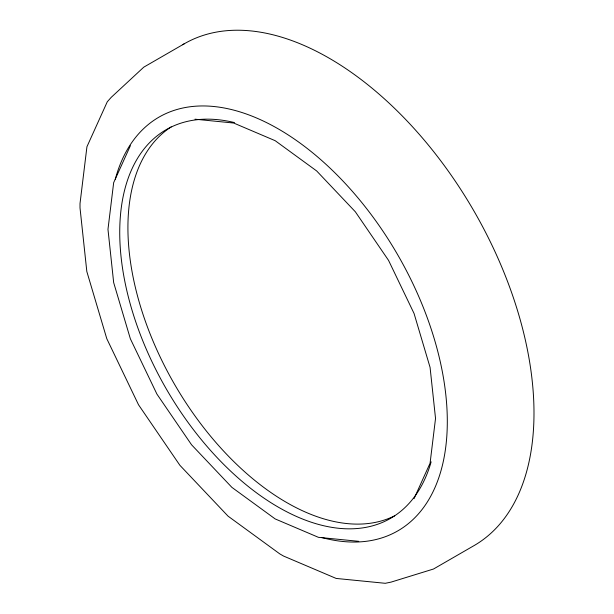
<?xml version="1.0" encoding="UTF-8"?>
<svg xmlns="http://www.w3.org/2000/svg" width="614" height="614" viewBox="0 0 614 614"><rect width="100%" height="100%" fill="white"/><g stroke="black" fill="none" stroke-linecap="round" stroke-linejoin="round"><path stroke-width="0.92" d="M130.368 145.733L113.667 182.65L107.972 229.337L113.667 282.593L130.368 338.798L156.938 394.127L191.568 444.797L231.892 487.37L275.172 518.93L318.443 537.334L358.768 541.333M414.051 498.637L430.069 463.225L435.533 418.449L430.069 367.372L414.051 313.462L388.562 260.397L355.352 211.792L316.678 170.961L275.172 140.69L233.665 123.03L194.983 119.2M184.238 43.801L143.76 67.172L111.203 97.365L107.273 101.794L86.942 146.731L80.012 203.549L80.012 207.877L86.82 271.503L106.775 338.659L138.518 404.764L179.894 465.305L228.07 516.167L279.777 553.874L283.514 556.038L336.188 578.442L385.27 583.3L391.072 582.11L433.507 569.017L473.985 545.646A289.739 167.284 60 0 0 473.179 209.696A289.739 167.284 60 0 0 182.65 44.738M394.664 515.814A224.394 129.554 60 0 1 173.985 383.343A224.394 129.554 60 0 1 171.199 126.891M431.135 461.828A224.394 129.554 60 0 1 166.563 389.391A224.394 129.554 60 0 1 234.433 122.57M115.263 179.334A238.861 137.904 60 0 1 397.834 255.04A238.861 137.904 60 0 1 322.12 537.618"/></g></svg>
